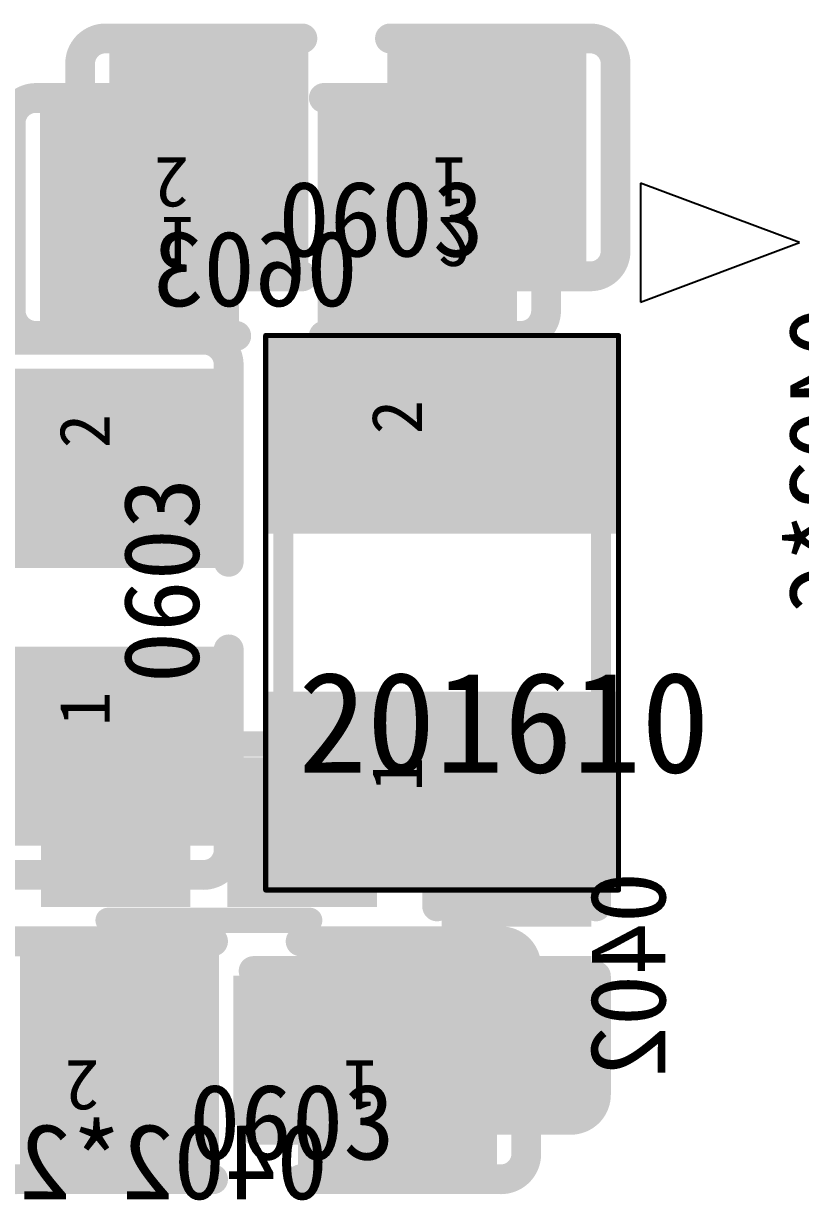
# Model space of a CAD drawing. Header units: millimetres. Extents: x 7.33 to 10.08, y 7.01 to 8.78.
# Drawn here: x 9.2341 to 9.3882, y 8.0481 to 8.2815 of the extents above; entities that cross this region are included whole.
import ezdxf

# ---------------------------------------------------------------- set-up
doc = ezdxf.new("R2010")
doc.units = ezdxf.units.MM
doc.header["$MEASUREMENT"] = 0
for name, color, linetype in [('BottomLayer', 5, 'Continuous'), ('BottomOverlay', 54, 'Continuous'), ('BottomPaste', 16, 'Continuous'), ('BottomSolder', 6, 'Continuous'), ('Mechanical1', 6, 'Continuous'), ('Mechanical16', 56, 'Continuous'), ('Mechanical20', 56, 'Continuous'), ('Mechanical5', 56, 'Continuous'), ('TopLayer', 1, 'Continuous'), ('TopOverlay', 2, 'Continuous'), ('TopPaste', 8, 'Continuous'), ('TopSolder', 216, 'Continuous')]:
    doc.layers.add(name, color=color, linetype=linetype)

# ---------------------------------------------------------------- blocks, each defined once
blk = doc.blocks.new('IND_201610_230')
at = {"layer": 'Mechanical16'}
for points, const_width in [([(0.055, 0.035), (-0.055, 0.035)], 0.001), ([(-0.055, -0.035), (-0.055, 0.035)], 0.001), ([(0.055, -0.035), (0.055, 0.035)], 0.001), ([(0.01565, 0.0315), (-0.01615, 0.0315)], 0.00394), ([(0.01565, -0.0315), (-0.01615, -0.0315)], 0.00394), ([(0.055, -0.035), (-0.055, -0.035)], 0.001)]:
    blk.add_lwpolyline(points, dxfattribs=dict(at, const_width=const_width))
for points, const_width in [([(-0.05525, 0.035, 1), (-0.05475, 0.035, 1)], 0.0005), ([(-0.05525, 0.035, 1), (-0.05475, 0.035, 1)], 0.0005), ([(0.05475, 0.035, 1), (0.05525, 0.035, 1)], 0.0005), ([(0.05475, 0.035, 1), (0.05525, 0.035, 1)], 0.0005), ([(-0.017135, 0.0315, 1), (-0.015165, 0.0315, 1)], 0.00197), ([(0.014665, 0.0315, 1), (0.016635, 0.0315, 1)], 0.00197), ([(-0.017135, -0.0315, 1), (-0.015165, -0.0315, 1)], 0.00197), ([(0.014665, -0.0315, 1), (0.016635, -0.0315, 1)], 0.00197), ([(-0.05525, -0.035, 1), (-0.05475, -0.035, 1)], 0.0005), ([(-0.05525, -0.035, 1), (-0.05475, -0.035, 1)], 0.0005), ([(0.05475, -0.035, 1), (0.05525, -0.035, 1)], 0.0005), ([(0.05475, -0.035, 1), (0.05525, -0.035, 1)], 0.0005)]:
    blk.add_lwpolyline(points, format="xyb", close=True, dxfattribs=dict(at, const_width=const_width))
at = {"layer": 'TopLayer'}
for points in [[(-0.051178, 0.031496), (-0.051178, -0.031496), (-0.019682, 0.031496), (-0.019682, -0.031496)], [(0.019682, 0.031496), (0.019682, -0.031496), (0.051178, 0.031496), (0.051178, -0.031496)]]:
    blk.add_solid(points, dxfattribs=at)
at = {"layer": 'TopOverlay', "const_width": 0.00394}
for points in [[(0.01565, 0.0315), (-0.01615, 0.0315)], [(0.01565, -0.0315), (-0.01615, -0.0315)]]:
    blk.add_lwpolyline(points, dxfattribs=at)
at = {"layer": 'TopOverlay', "const_width": 0.00197}
for points in [[(-0.017135, 0.0315, 1), (-0.015165, 0.0315, 1)], [(0.014665, 0.0315, 1), (0.016635, 0.0315, 1)], [(-0.017135, -0.0315, 1), (-0.015165, -0.0315, 1)], [(0.014665, -0.0315, 1), (0.016635, -0.0315, 1)]]:
    blk.add_lwpolyline(points, format="xyb", close=True, dxfattribs=at)
at = {"layer": 'TopPaste'}
for points in [[(-0.051178, 0.031496), (-0.051178, -0.031496), (-0.019682, 0.031496), (-0.019682, -0.031496)], [(0.019682, 0.031496), (0.019682, -0.031496), (0.051178, 0.031496), (0.051178, -0.031496)]]:
    blk.add_solid(points, dxfattribs=at)
at = {"layer": 'TopSolder'}
for points in [[(-0.055178, 0.035496), (-0.055178, -0.035496), (-0.015682, 0.035496), (-0.015682, -0.035496)], [(0.015682, 0.035496), (0.015682, -0.035496), (0.055178, 0.035496), (0.055178, -0.035496)]]:
    blk.add_solid(points, dxfattribs=at)
at = {"layer": 'Mechanical20'}
for s, p in [('1', (-0.03543, 0.004)), ('2', (0.03543, 0.004))]:
    blk.add_text(s, height=0.01, dxfattribs=at).set_placement(p)
blk = doc.blocks.new('C0402_B_350')
at = {"layer": 'BottomLayer'}
for points in [[(-0.0069, -0.01083), (-0.0069, 0.01082), (-0.02855, -0.01083), (-0.02855, 0.01082)], [(0.02855, -0.01083), (0.02855, 0.01082), (0.0069, -0.01083), (0.0069, 0.01082)]]:
    blk.add_solid(points, dxfattribs=at)
at = {"layer": 'BottomOverlay', "const_width": 0.00591}
for points in [[(-0.03543, 0.01075, -0.414249), (-0.03043, 0.01575)], [(0.03043, 0.01575, -0.414249), (0.03543, 0.01075)], [(-0.03043, -0.01575, -0.414331), (-0.03543, -0.01075)], [(0.03543, -0.01075, -0.414331), (0.03043, -0.01575)]]:
    blk.add_lwpolyline(points, format="xyb", dxfattribs=at)
for points in [[(-0.0069, 0.01575), (-0.03043, 0.01575)], [(0.03043, 0.01575), (0.0069, 0.01575)], [(-0.03543, -0.01075), (-0.03543, 0.01075)], [(0.03543, -0.01075), (0.03543, 0.01075)], [(-0.0069, -0.01575), (-0.03043, -0.01575)], [(0.03043, -0.01575), (0.0069, -0.01575)]]:
    blk.add_lwpolyline(points, dxfattribs=at)
at = {"layer": 'BottomOverlay', "const_width": 0.00295}
for points in [[(-0.03191, 0.01575, 1), (-0.02895, 0.01575, 1)], [(-0.03191, 0.01575, 1), (-0.02895, 0.01575, 1)], [(-0.00837, 0.01575, 1), (-0.00542, 0.01575, 1)], [(0.00543, 0.01575, 1), (0.00838, 0.01575, 1)], [(0.02895, 0.01575, 1), (0.03191, 0.01575, 1)], [(0.02895, 0.01575, 1), (0.03191, 0.01575, 1)], [(-0.03691, 0.01075, 1), (-0.03395, 0.01075, 1)], [(-0.03691, 0.01075, 1), (-0.03395, 0.01075, 1)], [(0.03395, 0.01075, 1), (0.03691, 0.01075, 1)], [(0.03395, 0.01075, 1), (0.03691, 0.01075, 1)], [(-0.03691, -0.01075, 1), (-0.03395, -0.01075, 1)], [(-0.03691, -0.01075, 1), (-0.03395, -0.01075, 1)], [(0.03395, -0.01075, 1), (0.03691, -0.01075, 1)], [(0.03395, -0.01075, 1), (0.03691, -0.01075, 1)], [(-0.03191, -0.01575, 1), (-0.02895, -0.01575, 1)], [(-0.03191, -0.01575, 1), (-0.02895, -0.01575, 1)], [(-0.00837, -0.01575, 1), (-0.00542, -0.01575, 1)], [(0.00543, -0.01575, 1), (0.00838, -0.01575, 1)], [(0.02895, -0.01575, 1), (0.03191, -0.01575, 1)], [(0.02895, -0.01575, 1), (0.03191, -0.01575, 1)]]:
    blk.add_lwpolyline(points, format="xyb", close=True, dxfattribs=at)
at = {"layer": 'BottomPaste'}
for points in [[(-0.0069, -0.01083), (-0.0069, 0.01082), (-0.02855, -0.01083), (-0.02855, 0.01082)], [(0.02855, -0.01083), (0.02855, 0.01082), (0.0069, -0.01083), (0.0069, 0.01082)]]:
    blk.add_solid(points, dxfattribs=at)
at = {"layer": 'BottomSolder'}
for points in [[(-0.0029, -0.01483), (-0.0029, 0.01482), (-0.03254, -0.01483), (-0.03254, 0.01482)], [(0.03254, -0.01483), (0.03254, 0.01482), (0.0029, -0.01483), (0.0029, 0.01482)]]:
    blk.add_solid(points, dxfattribs=at)
blk = doc.blocks.new('C0603_388')
at = {"layer": 'Mechanical16', "const_width": 0.00591}
for points in [[(-0.0531, 0.0186, -0.414214), (-0.0481, 0.0236)], [(0.0481, 0.0236, -0.414214), (0.0531, 0.0186)], [(-0.0481, -0.0236, -0.414214), (-0.0531, -0.0186)], [(0.0531, -0.0186, -0.414214), (0.0481, -0.0236)]]:
    blk.add_lwpolyline(points, format="xyb", dxfattribs=at)
for points in [[(-0.00836, 0.0236), (-0.0481, 0.0236)], [(0.0481, 0.0236), (0.00902, 0.0236)], [(-0.0531, -0.0186), (-0.0531, 0.0186)], [(0.0531, -0.0186), (0.0531, 0.0186)], [(-0.00836, -0.0236), (-0.0481, -0.0236)], [(0.0481, -0.0236), (0.00902, -0.0236)]]:
    blk.add_lwpolyline(points, dxfattribs=at)
at = {"layer": 'Mechanical16', "const_width": 0.00296}
for points in [[(-0.04958, 0.0236, 1), (-0.04662, 0.0236, 1)], [(-0.04958, 0.0236, 1), (-0.04662, 0.0236, 1)], [(-0.00984, 0.0236, 1), (-0.00688, 0.0236, 1)], [(0.00754, 0.0236, 1), (0.0105, 0.0236, 1)], [(0.04662, 0.0236, 1), (0.04958, 0.0236, 1)], [(0.04662, 0.0236, 1), (0.04958, 0.0236, 1)], [(-0.05458, 0.0186, 1), (-0.05162, 0.0186, 1)], [(-0.05458, 0.0186, 1), (-0.05162, 0.0186, 1)], [(0.05162, 0.0186, 1), (0.05458, 0.0186, 1)], [(0.05162, 0.0186, 1), (0.05458, 0.0186, 1)], [(-0.05458, -0.0186, 1), (-0.05162, -0.0186, 1)], [(-0.05458, -0.0186, 1), (-0.05162, -0.0186, 1)], [(0.05162, -0.0186, 1), (0.05458, -0.0186, 1)], [(0.05162, -0.0186, 1), (0.05458, -0.0186, 1)], [(-0.04958, -0.0236, 1), (-0.04662, -0.0236, 1)], [(-0.04958, -0.0236, 1), (-0.04662, -0.0236, 1)], [(-0.00984, -0.0236, 1), (-0.00688, -0.0236, 1)], [(0.00754, -0.0236, 1), (0.0105, -0.0236, 1)], [(0.04662, -0.0236, 1), (0.04958, -0.0236, 1)], [(0.04662, -0.0236, 1), (0.04958, -0.0236, 1)]]:
    blk.add_lwpolyline(points, format="xyb", close=True, dxfattribs=at)
at = {"layer": 'TopLayer'}
for points in [[(-0.01181, 0.01771), (-0.04331, 0.01771), (-0.01181, -0.01771), (-0.04331, -0.01771)], [(0.04331, 0.01771), (0.01181, 0.01771), (0.04331, -0.01771), (0.01181, -0.01771)]]:
    blk.add_solid(points, dxfattribs=at)
at = {"layer": 'TopOverlay', "const_width": 0.00591}
for points in [[(-0.0531, 0.0186, -0.414214), (-0.0481, 0.0236)], [(0.0481, 0.0236, -0.414214), (0.0531, 0.0186)], [(-0.0481, -0.0236, -0.414214), (-0.0531, -0.0186)], [(0.0531, -0.0186, -0.414214), (0.0481, -0.0236)]]:
    blk.add_lwpolyline(points, format="xyb", dxfattribs=at)
for points in [[(-0.00836, 0.0236), (-0.0481, 0.0236)], [(0.0481, 0.0236), (0.00902, 0.0236)], [(-0.0531, -0.0186), (-0.0531, 0.0186)], [(0.0531, -0.0186), (0.0531, 0.0186)], [(-0.00836, -0.0236), (-0.0481, -0.0236)], [(0.0481, -0.0236), (0.00902, -0.0236)]]:
    blk.add_lwpolyline(points, dxfattribs=at)
at = {"layer": 'TopOverlay', "const_width": 0.00296}
for points in [[(-0.04958, 0.0236, 1), (-0.04662, 0.0236, 1)], [(-0.04958, 0.0236, 1), (-0.04662, 0.0236, 1)], [(-0.00984, 0.0236, 1), (-0.00688, 0.0236, 1)], [(0.00754, 0.0236, 1), (0.0105, 0.0236, 1)], [(0.04662, 0.0236, 1), (0.04958, 0.0236, 1)], [(0.04662, 0.0236, 1), (0.04958, 0.0236, 1)], [(-0.05458, 0.0186, 1), (-0.05162, 0.0186, 1)], [(-0.05458, 0.0186, 1), (-0.05162, 0.0186, 1)], [(0.05162, 0.0186, 1), (0.05458, 0.0186, 1)], [(0.05162, 0.0186, 1), (0.05458, 0.0186, 1)], [(-0.05458, -0.0186, 1), (-0.05162, -0.0186, 1)], [(-0.05458, -0.0186, 1), (-0.05162, -0.0186, 1)], [(0.05162, -0.0186, 1), (0.05458, -0.0186, 1)], [(0.05162, -0.0186, 1), (0.05458, -0.0186, 1)], [(-0.04958, -0.0236, 1), (-0.04662, -0.0236, 1)], [(-0.04958, -0.0236, 1), (-0.04662, -0.0236, 1)], [(-0.00984, -0.0236, 1), (-0.00688, -0.0236, 1)], [(0.00754, -0.0236, 1), (0.0105, -0.0236, 1)], [(0.04662, -0.0236, 1), (0.04958, -0.0236, 1)], [(0.04662, -0.0236, 1), (0.04958, -0.0236, 1)]]:
    blk.add_lwpolyline(points, format="xyb", close=True, dxfattribs=at)
at = {"layer": 'TopPaste'}
for points in [[(-0.01181, 0.01771), (-0.04331, 0.01771), (-0.01181, -0.01771), (-0.04331, -0.01771)], [(0.04331, 0.01771), (0.01181, 0.01771), (0.04331, -0.01771), (0.01181, -0.01771)]]:
    blk.add_solid(points, dxfattribs=at)
at = {"layer": 'TopSolder'}
for points in [[(-0.00781, 0.02171), (-0.04731, 0.02171), (-0.00781, -0.02171), (-0.04731, -0.02171)], [(0.04731, 0.02171), (0.00781, 0.02171), (0.04731, -0.02171), (0.00781, -0.02171)]]:
    blk.add_solid(points, dxfattribs=at)
at = {"layer": 'Mechanical20'}
for s, p in [('1', (-0.02356, 0)), ('2', (0.03156, 0))]:
    blk.add_text(s, height=0.01, dxfattribs=at).set_placement(p)
blk = doc.blocks.new('C0603_B_389')
at = {"layer": 'BottomLayer'}
for points in [[(-0.01181, 0.01771), (-0.04331, 0.01771), (-0.01181, -0.01771), (-0.04331, -0.01771)], [(0.04331, 0.01771), (0.01181, 0.01771), (0.04331, -0.01771), (0.01181, -0.01771)]]:
    blk.add_solid(points, dxfattribs=at)
at = {"layer": 'BottomOverlay', "const_width": 0.00591}
for points in [[(-0.0531, 0.0186, -0.414214), (-0.0481, 0.0236)], [(0.0481, 0.0236, -0.414214), (0.0531, 0.0186)], [(-0.0481, -0.0236, -0.414214), (-0.0531, -0.0186)], [(0.0531, -0.0186, -0.414214), (0.0481, -0.0236)]]:
    blk.add_lwpolyline(points, format="xyb", dxfattribs=at)
for points in [[(-0.0481, 0.0236), (-0.00836, 0.0236)], [(0.00902, 0.0236), (0.0481, 0.0236)], [(-0.0531, -0.0186), (-0.0531, 0.0186)], [(0.0531, -0.0186), (0.0531, 0.0186)], [(-0.0481, -0.0236), (-0.00836, -0.0236)], [(0.00902, -0.0236), (0.0481, -0.0236)]]:
    blk.add_lwpolyline(points, dxfattribs=at)
at = {"layer": 'BottomOverlay', "const_width": 0.00296}
for points in [[(-0.04958, 0.0236, 1), (-0.04662, 0.0236, 1)], [(-0.04958, 0.0236, 1), (-0.04662, 0.0236, 1)], [(-0.00984, 0.0236, 1), (-0.00688, 0.0236, 1)], [(0.00754, 0.0236, 1), (0.0105, 0.0236, 1)], [(0.04662, 0.0236, 1), (0.04958, 0.0236, 1)], [(0.04662, 0.0236, 1), (0.04958, 0.0236, 1)], [(-0.05458, 0.0186, 1), (-0.05162, 0.0186, 1)], [(-0.05458, 0.0186, 1), (-0.05162, 0.0186, 1)], [(0.05162, 0.0186, 1), (0.05458, 0.0186, 1)], [(0.05162, 0.0186, 1), (0.05458, 0.0186, 1)], [(-0.05458, -0.0186, 1), (-0.05162, -0.0186, 1)], [(-0.05458, -0.0186, 1), (-0.05162, -0.0186, 1)], [(0.05162, -0.0186, 1), (0.05458, -0.0186, 1)], [(0.05162, -0.0186, 1), (0.05458, -0.0186, 1)], [(-0.04958, -0.0236, 1), (-0.04662, -0.0236, 1)], [(-0.04958, -0.0236, 1), (-0.04662, -0.0236, 1)], [(-0.00984, -0.0236, 1), (-0.00688, -0.0236, 1)], [(0.00754, -0.0236, 1), (0.0105, -0.0236, 1)], [(0.04662, -0.0236, 1), (0.04958, -0.0236, 1)], [(0.04662, -0.0236, 1), (0.04958, -0.0236, 1)]]:
    blk.add_lwpolyline(points, format="xyb", close=True, dxfattribs=at)
at = {"layer": 'BottomPaste'}
for points in [[(-0.01181, 0.01771), (-0.04331, 0.01771), (-0.01181, -0.01771), (-0.04331, -0.01771)], [(0.04331, 0.01771), (0.01181, 0.01771), (0.04331, -0.01771), (0.01181, -0.01771)]]:
    blk.add_solid(points, dxfattribs=at)
at = {"layer": 'BottomSolder'}
for points in [[(-0.00781, 0.02171), (-0.04731, 0.02171), (-0.00781, -0.02171), (-0.04731, -0.02171)], [(0.04731, 0.02171), (0.00781, 0.02171), (0.04731, -0.02171), (0.00781, -0.02171)]]:
    blk.add_solid(points, dxfattribs=at)
at = {"layer": 'Mechanical16', "const_width": 0.00591}
for points in [[(-0.0531, 0.0186, -0.414214), (-0.0481, 0.0236)], [(0.0481, 0.0236, -0.414214), (0.0531, 0.0186)], [(-0.0481, -0.0236, -0.414214), (-0.0531, -0.0186)], [(0.0531, -0.0186, -0.414214), (0.0481, -0.0236)]]:
    blk.add_lwpolyline(points, format="xyb", dxfattribs=at)
for points in [[(-0.0481, 0.0236), (-0.00836, 0.0236)], [(0.00902, 0.0236), (0.0481, 0.0236)], [(-0.0531, -0.0186), (-0.0531, 0.0186)], [(0.0531, -0.0186), (0.0531, 0.0186)], [(-0.0481, -0.0236), (-0.00836, -0.0236)], [(0.00902, -0.0236), (0.0481, -0.0236)]]:
    blk.add_lwpolyline(points, dxfattribs=at)
at = {"layer": 'Mechanical16', "const_width": 0.00296}
for points in [[(-0.04958, 0.0236, 1), (-0.04662, 0.0236, 1)], [(-0.04958, 0.0236, 1), (-0.04662, 0.0236, 1)], [(-0.00984, 0.0236, 1), (-0.00688, 0.0236, 1)], [(0.00754, 0.0236, 1), (0.0105, 0.0236, 1)], [(0.04662, 0.0236, 1), (0.04958, 0.0236, 1)], [(0.04662, 0.0236, 1), (0.04958, 0.0236, 1)], [(-0.05458, 0.0186, 1), (-0.05162, 0.0186, 1)], [(-0.05458, 0.0186, 1), (-0.05162, 0.0186, 1)], [(0.05162, 0.0186, 1), (0.05458, 0.0186, 1)], [(0.05162, 0.0186, 1), (0.05458, 0.0186, 1)], [(-0.05458, -0.0186, 1), (-0.05162, -0.0186, 1)], [(-0.05458, -0.0186, 1), (-0.05162, -0.0186, 1)], [(0.05162, -0.0186, 1), (0.05458, -0.0186, 1)], [(0.05162, -0.0186, 1), (0.05458, -0.0186, 1)], [(-0.04958, -0.0236, 1), (-0.04662, -0.0236, 1)], [(-0.04958, -0.0236, 1), (-0.04662, -0.0236, 1)], [(-0.00984, -0.0236, 1), (-0.00688, -0.0236, 1)], [(0.00754, -0.0236, 1), (0.0105, -0.0236, 1)], [(0.04662, -0.0236, 1), (0.04958, -0.0236, 1)], [(0.04662, -0.0236, 1), (0.04958, -0.0236, 1)]]:
    blk.add_lwpolyline(points, format="xyb", close=True, dxfattribs=at)
at = {"layer": 'Mechanical20', "text_generation_flag": 2}
for s, p in [('1', (-0.02356, 0)), ('2', (0.03156, 0))]:
    blk.add_text(s, height=0.01, rotation=-180, dxfattribs=at).set_placement(p)
blk = doc.blocks.new('C0603_391')
at = {"layer": 'Mechanical16', "const_width": 0.00591}
for points in [[(-0.0531, 0.0186, -0.414214), (-0.0481, 0.0236)], [(0.0481, 0.0236, -0.414214), (0.0531, 0.0186)], [(-0.0481, -0.0236, -0.414214), (-0.0531, -0.0186)], [(0.0531, -0.0186, -0.414214), (0.0481, -0.0236)]]:
    blk.add_lwpolyline(points, format="xyb", dxfattribs=at)
for points in [[(-0.00836, 0.0236), (-0.0481, 0.0236)], [(0.0481, 0.0236), (0.00902, 0.0236)], [(-0.0531, 0.0186), (-0.0531, -0.0186)], [(0.0531, 0.0186), (0.0531, -0.0186)], [(-0.00836, -0.0236), (-0.0481, -0.0236)], [(0.0481, -0.0236), (0.00902, -0.0236)]]:
    blk.add_lwpolyline(points, dxfattribs=at)
at = {"layer": 'Mechanical16', "const_width": 0.00296}
for points in [[(-0.04958, 0.0236, 1), (-0.04662, 0.0236, 1)], [(-0.04958, 0.0236, 1), (-0.04662, 0.0236, 1)], [(-0.00984, 0.0236, 1), (-0.00688, 0.0236, 1)], [(0.00754, 0.0236, 1), (0.0105, 0.0236, 1)], [(0.04662, 0.0236, 1), (0.04958, 0.0236, 1)], [(0.04662, 0.0236, 1), (0.04958, 0.0236, 1)], [(-0.05458, 0.0186, 1), (-0.05162, 0.0186, 1)], [(-0.05458, 0.0186, 1), (-0.05162, 0.0186, 1)], [(0.05162, 0.0186, 1), (0.05458, 0.0186, 1)], [(0.05162, 0.0186, 1), (0.05458, 0.0186, 1)], [(-0.05458, -0.0186, 1), (-0.05162, -0.0186, 1)], [(-0.05458, -0.0186, 1), (-0.05162, -0.0186, 1)], [(0.05162, -0.0186, 1), (0.05458, -0.0186, 1)], [(0.05162, -0.0186, 1), (0.05458, -0.0186, 1)], [(-0.04958, -0.0236, 1), (-0.04662, -0.0236, 1)], [(-0.04958, -0.0236, 1), (-0.04662, -0.0236, 1)], [(-0.00984, -0.0236, 1), (-0.00688, -0.0236, 1)], [(0.00754, -0.0236, 1), (0.0105, -0.0236, 1)], [(0.04662, -0.0236, 1), (0.04958, -0.0236, 1)], [(0.04662, -0.0236, 1), (0.04958, -0.0236, 1)]]:
    blk.add_lwpolyline(points, format="xyb", close=True, dxfattribs=at)
at = {"layer": 'TopLayer'}
for points in [[(-0.01181, 0.01771), (-0.04331, 0.01771), (-0.01181, -0.01771), (-0.04331, -0.01771)], [(0.04331, 0.01771), (0.01181, 0.01771), (0.04331, -0.01771), (0.01181, -0.01771)]]:
    blk.add_solid(points, dxfattribs=at)
at = {"layer": 'TopOverlay', "const_width": 0.00591}
for points in [[(-0.0531, 0.0186, -0.414214), (-0.0481, 0.0236)], [(0.0481, 0.0236, -0.414214), (0.0531, 0.0186)], [(-0.0481, -0.0236, -0.414214), (-0.0531, -0.0186)], [(0.0531, -0.0186, -0.414214), (0.0481, -0.0236)]]:
    blk.add_lwpolyline(points, format="xyb", dxfattribs=at)
for points in [[(-0.00836, 0.0236), (-0.0481, 0.0236)], [(0.0481, 0.0236), (0.00902, 0.0236)], [(-0.0531, 0.0186), (-0.0531, -0.0186)], [(0.0531, 0.0186), (0.0531, -0.0186)], [(-0.00836, -0.0236), (-0.0481, -0.0236)], [(0.0481, -0.0236), (0.00902, -0.0236)]]:
    blk.add_lwpolyline(points, dxfattribs=at)
at = {"layer": 'TopOverlay', "const_width": 0.00296}
for points in [[(-0.04958, 0.0236, 1), (-0.04662, 0.0236, 1)], [(-0.04958, 0.0236, 1), (-0.04662, 0.0236, 1)], [(-0.00984, 0.0236, 1), (-0.00688, 0.0236, 1)], [(0.00754, 0.0236, 1), (0.0105, 0.0236, 1)], [(0.04662, 0.0236, 1), (0.04958, 0.0236, 1)], [(0.04662, 0.0236, 1), (0.04958, 0.0236, 1)], [(-0.05458, 0.0186, 1), (-0.05162, 0.0186, 1)], [(-0.05458, 0.0186, 1), (-0.05162, 0.0186, 1)], [(0.05162, 0.0186, 1), (0.05458, 0.0186, 1)], [(0.05162, 0.0186, 1), (0.05458, 0.0186, 1)], [(-0.05458, -0.0186, 1), (-0.05162, -0.0186, 1)], [(-0.05458, -0.0186, 1), (-0.05162, -0.0186, 1)], [(0.05162, -0.0186, 1), (0.05458, -0.0186, 1)], [(0.05162, -0.0186, 1), (0.05458, -0.0186, 1)], [(-0.04958, -0.0236, 1), (-0.04662, -0.0236, 1)], [(-0.04958, -0.0236, 1), (-0.04662, -0.0236, 1)], [(-0.00984, -0.0236, 1), (-0.00688, -0.0236, 1)], [(0.00754, -0.0236, 1), (0.0105, -0.0236, 1)], [(0.04662, -0.0236, 1), (0.04958, -0.0236, 1)], [(0.04662, -0.0236, 1), (0.04958, -0.0236, 1)]]:
    blk.add_lwpolyline(points, format="xyb", close=True, dxfattribs=at)
at = {"layer": 'TopPaste'}
for points in [[(-0.01181, 0.01771), (-0.04331, 0.01771), (-0.01181, -0.01771), (-0.04331, -0.01771)], [(0.04331, 0.01771), (0.01181, 0.01771), (0.04331, -0.01771), (0.01181, -0.01771)]]:
    blk.add_solid(points, dxfattribs=at)
at = {"layer": 'TopSolder'}
for points in [[(-0.00781, 0.02171), (-0.04731, 0.02171), (-0.00781, -0.02171), (-0.04731, -0.02171)], [(0.04731, 0.02171), (0.00781, 0.02171), (0.04731, -0.02171), (0.00781, -0.02171)]]:
    blk.add_solid(points, dxfattribs=at)
at = {"layer": 'Mechanical20'}
for s, p in [('1', (-0.02356, 0)), ('2', (0.03156, 0))]:
    blk.add_text(s, height=0.01, dxfattribs=at).set_placement(p)
blk = doc.blocks.new('C0603_406')
at = {"layer": 'Mechanical16', "const_width": 0.00591}
for points in [[(-0.0531, 0.0186, -0.414214), (-0.0481, 0.0236)], [(0.0481, 0.0236, -0.414214), (0.0531, 0.0186)], [(-0.0481, -0.0236, -0.414214), (-0.0531, -0.0186)], [(0.0531, -0.0186, -0.414214), (0.0481, -0.0236)]]:
    blk.add_lwpolyline(points, format="xyb", dxfattribs=at)
for points in [[(-0.00836, 0.0236), (-0.0481, 0.0236)], [(0.0481, 0.0236), (0.00902, 0.0236)], [(-0.0531, 0.0186), (-0.0531, -0.0186)], [(0.0531, 0.0186), (0.0531, -0.0186)], [(-0.00836, -0.0236), (-0.0481, -0.0236)], [(0.0481, -0.0236), (0.00902, -0.0236)]]:
    blk.add_lwpolyline(points, dxfattribs=at)
at = {"layer": 'Mechanical16', "const_width": 0.00296}
for points in [[(-0.04958, 0.0236, 1), (-0.04662, 0.0236, 1)], [(-0.04958, 0.0236, 1), (-0.04662, 0.0236, 1)], [(-0.00984, 0.0236, 1), (-0.00688, 0.0236, 1)], [(0.00754, 0.0236, 1), (0.0105, 0.0236, 1)], [(0.04662, 0.0236, 1), (0.04958, 0.0236, 1)], [(0.04662, 0.0236, 1), (0.04958, 0.0236, 1)], [(-0.05458, 0.0186, 1), (-0.05162, 0.0186, 1)], [(-0.05458, 0.0186, 1), (-0.05162, 0.0186, 1)], [(0.05162, 0.0186, 1), (0.05458, 0.0186, 1)], [(0.05162, 0.0186, 1), (0.05458, 0.0186, 1)], [(-0.05458, -0.0186, 1), (-0.05162, -0.0186, 1)], [(-0.05458, -0.0186, 1), (-0.05162, -0.0186, 1)], [(0.05162, -0.0186, 1), (0.05458, -0.0186, 1)], [(0.05162, -0.0186, 1), (0.05458, -0.0186, 1)], [(-0.04958, -0.0236, 1), (-0.04662, -0.0236, 1)], [(-0.04958, -0.0236, 1), (-0.04662, -0.0236, 1)], [(-0.00984, -0.0236, 1), (-0.00688, -0.0236, 1)], [(0.00754, -0.0236, 1), (0.0105, -0.0236, 1)], [(0.04662, -0.0236, 1), (0.04958, -0.0236, 1)], [(0.04662, -0.0236, 1), (0.04958, -0.0236, 1)]]:
    blk.add_lwpolyline(points, format="xyb", close=True, dxfattribs=at)
at = {"layer": 'TopLayer'}
for points in [[(-0.01181, 0.01771), (-0.04331, 0.01771), (-0.01181, -0.01771), (-0.04331, -0.01771)], [(0.04331, 0.01771), (0.01181, 0.01771), (0.04331, -0.01771), (0.01181, -0.01771)]]:
    blk.add_solid(points, dxfattribs=at)
at = {"layer": 'TopOverlay', "const_width": 0.00591}
for points in [[(-0.0531, 0.0186, -0.414214), (-0.0481, 0.0236)], [(0.0481, 0.0236, -0.414214), (0.0531, 0.0186)], [(-0.0481, -0.0236, -0.414214), (-0.0531, -0.0186)], [(0.0531, -0.0186, -0.414214), (0.0481, -0.0236)]]:
    blk.add_lwpolyline(points, format="xyb", dxfattribs=at)
for points in [[(-0.00836, 0.0236), (-0.0481, 0.0236)], [(0.0481, 0.0236), (0.00902, 0.0236)], [(-0.0531, 0.0186), (-0.0531, -0.0186)], [(0.0531, 0.0186), (0.0531, -0.0186)], [(-0.00836, -0.0236), (-0.0481, -0.0236)], [(0.0481, -0.0236), (0.00902, -0.0236)]]:
    blk.add_lwpolyline(points, dxfattribs=at)
at = {"layer": 'TopOverlay', "const_width": 0.00296}
for points in [[(-0.04958, 0.0236, 1), (-0.04662, 0.0236, 1)], [(-0.04958, 0.0236, 1), (-0.04662, 0.0236, 1)], [(-0.00984, 0.0236, 1), (-0.00688, 0.0236, 1)], [(0.00754, 0.0236, 1), (0.0105, 0.0236, 1)], [(0.04662, 0.0236, 1), (0.04958, 0.0236, 1)], [(0.04662, 0.0236, 1), (0.04958, 0.0236, 1)], [(-0.05458, 0.0186, 1), (-0.05162, 0.0186, 1)], [(-0.05458, 0.0186, 1), (-0.05162, 0.0186, 1)], [(0.05162, 0.0186, 1), (0.05458, 0.0186, 1)], [(0.05162, 0.0186, 1), (0.05458, 0.0186, 1)], [(-0.05458, -0.0186, 1), (-0.05162, -0.0186, 1)], [(-0.05458, -0.0186, 1), (-0.05162, -0.0186, 1)], [(0.05162, -0.0186, 1), (0.05458, -0.0186, 1)], [(0.05162, -0.0186, 1), (0.05458, -0.0186, 1)], [(-0.04958, -0.0236, 1), (-0.04662, -0.0236, 1)], [(-0.04958, -0.0236, 1), (-0.04662, -0.0236, 1)], [(-0.00984, -0.0236, 1), (-0.00688, -0.0236, 1)], [(0.00754, -0.0236, 1), (0.0105, -0.0236, 1)], [(0.04662, -0.0236, 1), (0.04958, -0.0236, 1)], [(0.04662, -0.0236, 1), (0.04958, -0.0236, 1)]]:
    blk.add_lwpolyline(points, format="xyb", close=True, dxfattribs=at)
at = {"layer": 'TopPaste'}
for points in [[(-0.01181, 0.01771), (-0.04331, 0.01771), (-0.01181, -0.01771), (-0.04331, -0.01771)], [(0.04331, 0.01771), (0.01181, 0.01771), (0.04331, -0.01771), (0.01181, -0.01771)]]:
    blk.add_solid(points, dxfattribs=at)
at = {"layer": 'TopSolder'}
for points in [[(-0.00781, 0.02171), (-0.04731, 0.02171), (-0.00781, -0.02171), (-0.04731, -0.02171)], [(0.04731, 0.02171), (0.00781, 0.02171), (0.04731, -0.02171), (0.00781, -0.02171)]]:
    blk.add_solid(points, dxfattribs=at)
at = {"layer": 'Mechanical20'}
for s, p in [('1', (-0.02356, 0)), ('2', (0.03156, 0))]:
    blk.add_text(s, height=0.01, dxfattribs=at).set_placement(p)
blk = doc.blocks.new('C0402_B_449')
at = {"layer": 'BottomLayer'}
for points in [[(-0.0069, -0.01083), (-0.0069, 0.01082), (-0.02855, -0.01083), (-0.02855, 0.01082)], [(0.02855, -0.01083), (0.02855, 0.01082), (0.0069, -0.01083), (0.0069, 0.01082)]]:
    blk.add_solid(points, dxfattribs=at)
at = {"layer": 'BottomOverlay', "const_width": 0.00591}
for points in [[(-0.03543, 0.01075, -0.414249), (-0.03043, 0.01575)], [(0.03043, 0.01575, -0.414249), (0.03543, 0.01075)], [(-0.03043, -0.01575, -0.414331), (-0.03543, -0.01075)], [(0.03543, -0.01075, -0.414331), (0.03043, -0.01575)]]:
    blk.add_lwpolyline(points, format="xyb", dxfattribs=at)
for points in [[(-0.0069, 0.01575), (-0.03043, 0.01575)], [(0.03043, 0.01575), (0.0069, 0.01575)], [(-0.03543, 0.01075), (-0.03543, -0.01075)], [(0.03543, 0.01075), (0.03543, -0.01075)], [(-0.0069, -0.01575), (-0.03043, -0.01575)], [(0.03043, -0.01575), (0.0069, -0.01575)]]:
    blk.add_lwpolyline(points, dxfattribs=at)
at = {"layer": 'BottomOverlay', "const_width": 0.00295}
for points in [[(-0.03191, 0.01575, 1), (-0.02895, 0.01575, 1)], [(-0.03191, 0.01575, 1), (-0.02895, 0.01575, 1)], [(-0.00837, 0.01575, 1), (-0.00542, 0.01575, 1)], [(0.00543, 0.01575, 1), (0.00838, 0.01575, 1)], [(0.02895, 0.01575, 1), (0.03191, 0.01575, 1)], [(0.02895, 0.01575, 1), (0.03191, 0.01575, 1)], [(-0.03691, 0.01075, 1), (-0.03395, 0.01075, 1)], [(-0.03691, 0.01075, 1), (-0.03395, 0.01075, 1)], [(0.03395, 0.01075, 1), (0.03691, 0.01075, 1)], [(0.03395, 0.01075, 1), (0.03691, 0.01075, 1)], [(-0.03691, -0.01075, 1), (-0.03395, -0.01075, 1)], [(-0.03691, -0.01075, 1), (-0.03395, -0.01075, 1)], [(0.03395, -0.01075, 1), (0.03691, -0.01075, 1)], [(0.03395, -0.01075, 1), (0.03691, -0.01075, 1)], [(-0.03191, -0.01575, 1), (-0.02895, -0.01575, 1)], [(-0.03191, -0.01575, 1), (-0.02895, -0.01575, 1)], [(-0.00837, -0.01575, 1), (-0.00542, -0.01575, 1)], [(0.00543, -0.01575, 1), (0.00838, -0.01575, 1)], [(0.02895, -0.01575, 1), (0.03191, -0.01575, 1)], [(0.02895, -0.01575, 1), (0.03191, -0.01575, 1)]]:
    blk.add_lwpolyline(points, format="xyb", close=True, dxfattribs=at)
at = {"layer": 'BottomPaste'}
for points in [[(-0.0069, -0.01083), (-0.0069, 0.01082), (-0.02855, -0.01083), (-0.02855, 0.01082)], [(0.02855, -0.01083), (0.02855, 0.01082), (0.0069, -0.01083), (0.0069, 0.01082)]]:
    blk.add_solid(points, dxfattribs=at)
at = {"layer": 'BottomSolder'}
for points in [[(-0.0029, -0.01483), (-0.0029, 0.01482), (-0.03254, -0.01483), (-0.03254, 0.01482)], [(0.03254, -0.01483), (0.03254, 0.01482), (0.0029, -0.01483), (0.0029, 0.01482)]]:
    blk.add_solid(points, dxfattribs=at)
blk = doc.blocks.new('C0402_BGA_B_464')
at = {"layer": 'BottomLayer'}
for points in [[(-0.00767, 0.01083), (-0.02933, 0.01083), (-0.00767, -0.01083), (-0.02933, -0.01083)], [(0.02933, 0.01083), (0.00767, 0.01083), (0.02933, -0.01083), (0.00767, -0.01083)]]:
    blk.add_solid(points, dxfattribs=at)
at = {"layer": 'BottomOverlay', "const_width": 0.005}
for points in [[(0.02, 0.0175), (-0.02, 0.0175)], [(0.02, -0.0175), (-0.02, -0.0175)]]:
    blk.add_lwpolyline(points, dxfattribs=at)
at = {"layer": 'BottomOverlay', "const_width": 0.0025}
for points in [[(-0.02125, 0.0175, 1), (-0.01875, 0.0175, 1)], [(0.01875, 0.0175, 1), (0.02125, 0.0175, 1)], [(-0.02125, -0.0175, 1), (-0.01875, -0.0175, 1)], [(0.01875, -0.0175, 1), (0.02125, -0.0175, 1)]]:
    blk.add_lwpolyline(points, format="xyb", close=True, dxfattribs=at)
at = {"layer": 'BottomPaste'}
for points in [[(-0.00767, 0.01083), (-0.02933, 0.01083), (-0.00767, -0.01083), (-0.02933, -0.01083)], [(0.02933, 0.01083), (0.00767, 0.01083), (0.02933, -0.01083), (0.00767, -0.01083)]]:
    blk.add_solid(points, dxfattribs=at)
at = {"layer": 'BottomSolder'}
for points in [[(-0.00367, 0.01483), (-0.03333, 0.01483), (-0.00367, -0.01483), (-0.03333, -0.01483)], [(0.03333, 0.01483), (0.00367, 0.01483), (0.03333, -0.01483), (0.00367, -0.01483)]]:
    blk.add_solid(points, dxfattribs=at)
blk = doc.blocks.new('QFN68_7R00X7R00X0R80_T_566')
at = {"layer": 'TopOverlay'}
for p, q in [((-0.15796, 0.11177), (-0.18946, 0.12359)), ((-0.18946, 0.12359), (-0.18946, 0.09996)), ((-0.18946, 0.09996), (-0.15796, 0.11177))]:
    blk.add_line(p, q, dxfattribs=at)

msp = doc.modelspace()

# ---------------------------------------------------------------- block references
msp.add_blockref('QFN68_7R00X7R00X0R80_T_566', (9.54591, 8.12631))
for name, p, rotation in [('C0603_406', (9.29839, 8.25499), 180), ('C0603_B_389', (9.28461, 8.24318), 360), ('C0603_388', (9.25116, 8.16574), 90), ('IND_201610_230', (9.31709, 8.16465), 90), ('C0402_BGA_B_464', (9.27083, 8.12113), 180), ('C0402_B_350', (9.33185, 8.09948), 90), ('C0603_391', (9.28067, 8.07586), 180), ('C0402_B_449', (9.2728, 8.07783), 180)]:
    msp.add_blockref(name, p, dxfattribs=dict(rotation=rotation))

# ---------------------------------------------------------------- texts
at = {"layer": 'Mechanical1'}
for s, height, rotation, p in [('0603', 0.015, 360, (9.28461, 8.23531)), ('0603', 0.015, 90, (9.26886, 8.15066)), ('201610', 0.02, 360, (9.28854, 8.13294)), ('0603', 0.015, 360, (9.26689, 8.05617))]:
    msp.add_text(s, height=height, rotation=rotation, dxfattribs=at).set_placement(p)
at = {"layer": 'Mechanical5', "text_generation_flag": 2}
for s, rotation, p in [('0603', 360, (9.30035, 8.22546)), ('0402*6', 90, (9.40075, 8.22546)), ('0402', 90, (9.36138, 8.11326)), ('0402*2', 360, (9.29445, 8.0483))]:
    msp.add_text(s, height=0.015, rotation=rotation, dxfattribs=at).set_placement(p)

doc.saveas('drawing.dxf')
